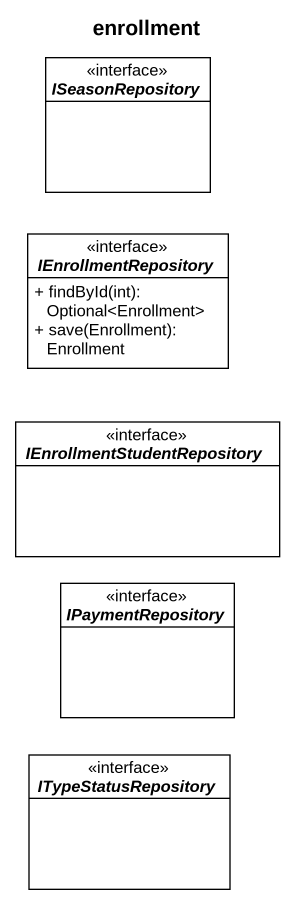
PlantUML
@startuml
title enrollment
hide circle
hide empty members
skinparam classAttributeIconSize 0
interface ISeasonRepository
interface IEnrollmentRepository {
  + findById(int): Optional<Enrollment>
  + save(Enrollment): Enrollment
}
interface IEnrollmentStudentRepository
interface IPaymentRepository
interface ITypeStatusRepository
@enduml
